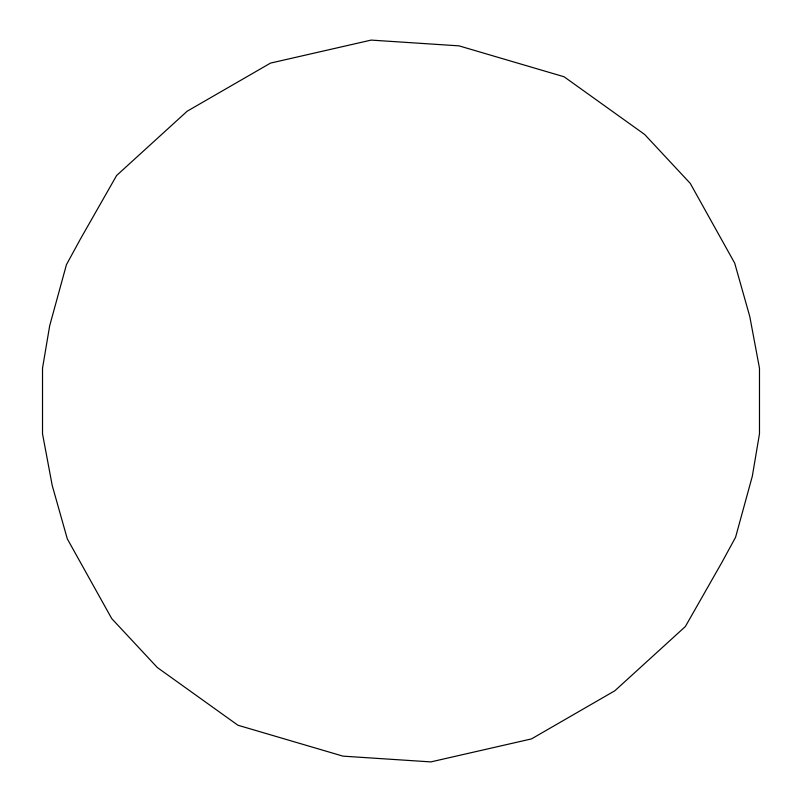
<?xml version="1.0" encoding="UTF-8"?>
<svg xmlns="http://www.w3.org/2000/svg" width="802" height="802" viewBox="0 0 802 802"><rect width="100%" height="100%" fill="white"/><g stroke="black" fill="none" stroke-linecap="round" stroke-linejoin="round"><path stroke-width="1.2" d="M42.516 368.218L42.516 433.782L52.22 485.481L67.308 538.874L111.749 618.623L157.342 667.535L237.933 725.239L343.005 756.146L430.854 761.9L531.465 738.913L614.853 690.763L685.359 626.532L721.64 562.854L735.554 537.34L752.316 476.238L759.484 433.782L759.484 368.218L749.78 316.519L734.692 263.126L690.251 183.377L644.658 134.465L564.067 76.761L458.995 45.854L371.146 40.1L270.535 63.087L187.147 111.237L116.641 175.468L80.36 239.146L66.446 264.66L49.684 325.762L42.516 368.218"/></g></svg>
